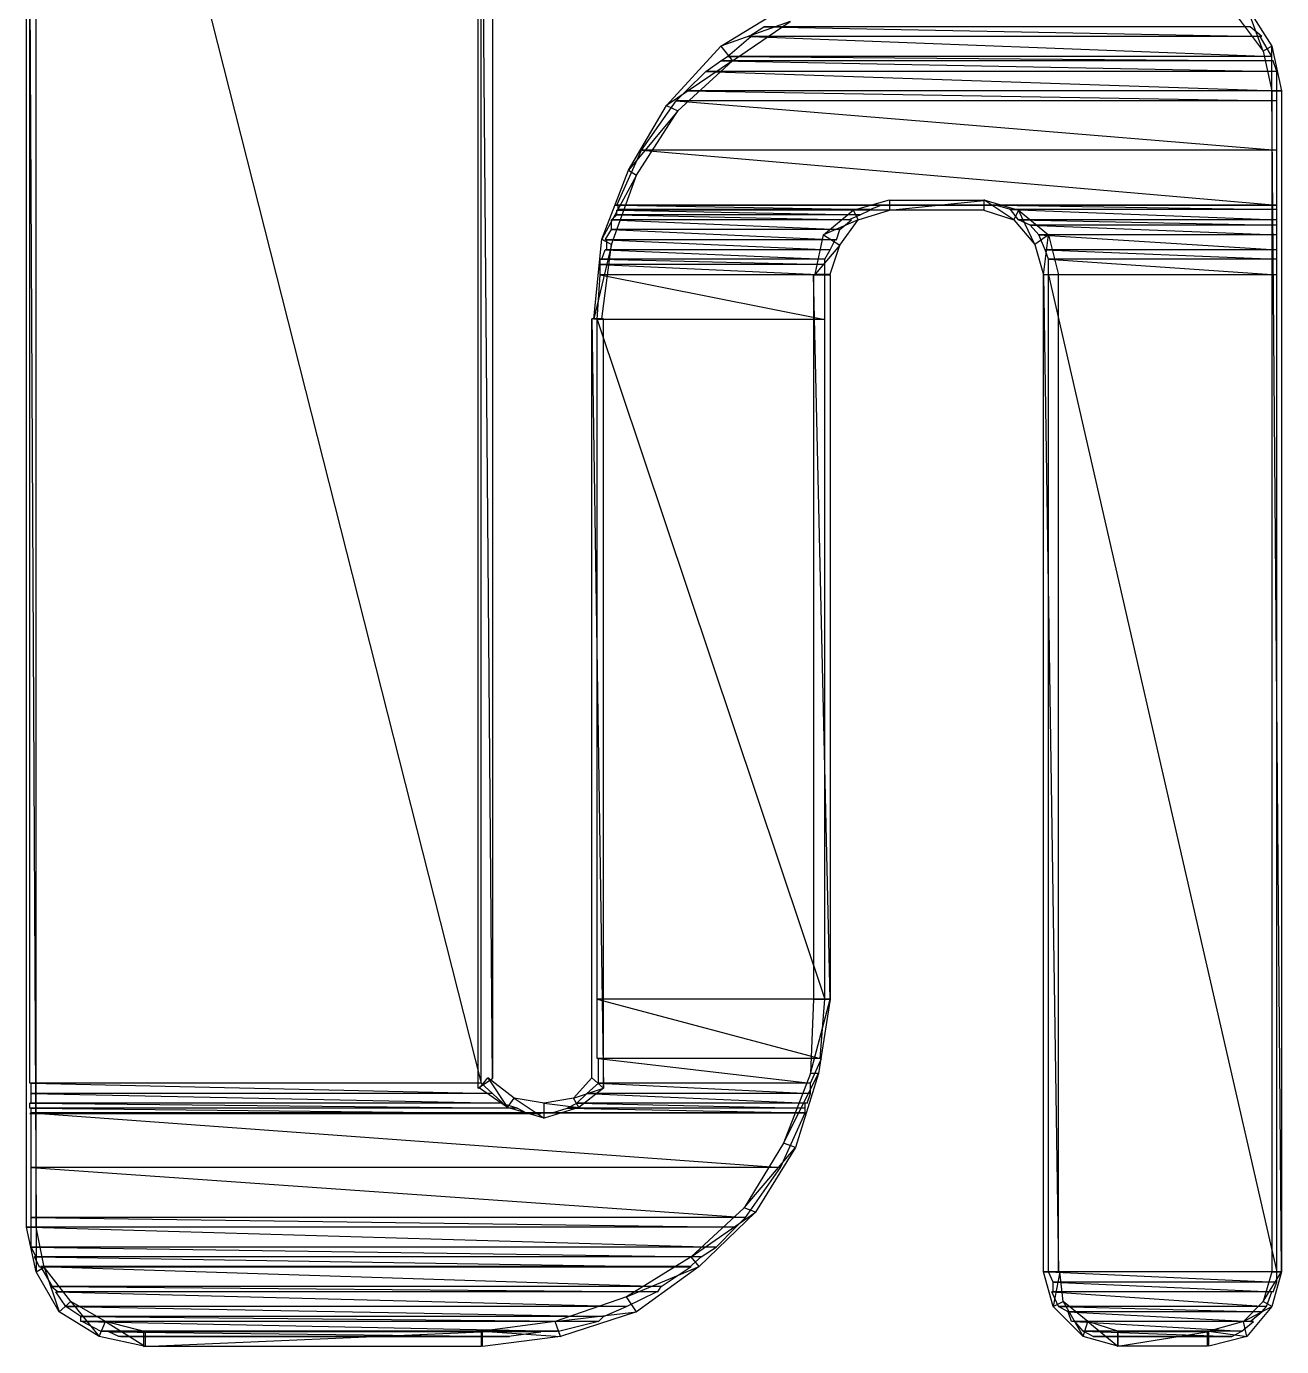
# Model space of a CAD drawing. Header units: millimetres. Extents: x 10 to 831, y 7 to 587.
# Drawn here: x 751.844 to 754.521, y 86.938 to 89.754 of the extents above; entities that cross this region are included whole.
import ezdxf

# ---------------------------------------------------------------- set-up
doc = ezdxf.new("R2010")
doc.units = ezdxf.units.MM
doc.layers.get('0').update_dxf_attribs({"linetype": 'CONTINUOUS'})

msp = doc.modelspace()

# ---------------------------------------------------------------- linework, layer by layer
at = {"color": 0}
for p, q in [((751.844, 91.3197), (751.865, 87.1926)), ((751.844, 91.3197), (751.865, 87.1926)), ((751.844, 91.3197), (751.865, 87.1926)), ((751.844, 91.3197), (751.865, 87.1926)), ((751.844, 87.1926), (751.844, 91.3197)), ((752.838, 91.3197), (752.838, 87.5097)), ((752.838, 91.3197), (752.838, 87.5097)), ((751.851, 91.2978), (752.814, 87.4998)), ((751.851, 91.2978), (752.814, 87.4998)), ((751.851, 91.2978), (752.814, 87.4998)), ((751.851, 91.2978), (752.814, 87.4998)), ((751.851, 87.4998), (751.851, 91.2978)), ((751.865, 87.1926), (751.865, 91.2883)), ((751.865, 87.1926), (751.865, 91.2883)), ((752.838, 87.5097), (752.807, 91.2883)), ((752.807, 91.2883), (752.807, 87.4889)), ((752.838, 87.5097), (752.807, 91.2883)), ((752.838, 87.5097), (752.807, 91.2883)), ((752.807, 91.2883), (752.807, 87.4889)), ((752.838, 87.5097), (752.807, 91.2883)), ((752.814, 87.4998), (752.814, 91.2978)), ((752.814, 87.4998), (752.814, 91.2978)), ((753.325, 89.7117), (753.463, 89.7957)), ((753.325, 89.7117), (753.463, 89.7957)), ((754.426, 89.7749), (754.482, 89.7008)), ((754.426, 89.7749), (754.482, 89.7008)), ((754.482, 89.7008), (754.447, 89.7957)), ((754.447, 89.7957), (754.5, 89.7117)), ((754.482, 89.7008), (754.447, 89.7957)), ((754.482, 89.7008), (754.447, 89.7957)), ((754.447, 89.7957), (754.5, 89.7117)), ((754.482, 89.7008), (754.447, 89.7957)), ((753.473, 89.764), (753.325, 89.7117)), ((753.473, 89.764), (753.325, 89.7117)), ((753.473, 89.764), (753.325, 89.7117)), ((753.473, 89.764), (753.325, 89.7117)), ((753.35, 89.68), (753.473, 89.764)), ((753.35, 89.68), (753.473, 89.764)), ((753.385, 89.7322), (753.417, 89.753)), ((754.454, 89.753), (753.417, 89.753)), ((753.417, 89.753), (754.479, 89.7322)), ((753.417, 89.753), (754.479, 89.7322)), ((754.454, 89.753), (753.417, 89.753)), ((753.417, 89.753), (754.479, 89.7322)), ((753.417, 89.753), (754.479, 89.7322)), ((754.479, 89.7322), (754.454, 89.753)), ((754.479, 89.7322), (754.454, 89.753)), ((753.209, 89.5847), (753.325, 89.7117)), ((753.209, 89.5847), (753.325, 89.7117)), ((753.325, 89.7117), (753.35, 89.68)), ((753.325, 89.7117), (753.35, 89.68)), ((753.325, 89.7117), (753.35, 89.68)), ((753.325, 89.7117), (753.35, 89.68)), ((753.339, 89.6895), (753.389, 89.7322)), ((754.479, 89.7322), (753.385, 89.7322)), ((754.479, 89.7322), (753.385, 89.7322)), ((754.475, 89.7322), (753.389, 89.7322)), ((753.389, 89.7322), (754.5, 89.6895)), ((753.389, 89.7322), (754.5, 89.6895)), ((754.475, 89.7322), (753.389, 89.7322)), ((753.389, 89.7322), (754.5, 89.6895)), ((753.389, 89.7322), (754.5, 89.6895)), ((754.5, 89.6895), (754.475, 89.7322)), ((754.5, 89.6895), (754.475, 89.7322)), ((754.5, 89.7117), (754.482, 89.7008)), ((754.5, 89.7117), (754.482, 89.7008)), ((754.5, 89.7117), (754.482, 89.7008)), ((754.5, 89.7117), (754.482, 89.7008)), ((754.5, 89.6165), (754.5, 89.7117)), ((754.5, 89.7117), (754.521, 89.6165)), ((754.5, 89.6165), (754.5, 89.7117)), ((754.5, 89.6165), (754.5, 89.7117)), ((754.5, 89.7117), (754.521, 89.6165)), ((754.5, 89.6165), (754.5, 89.7117)), ((753.325, 89.68), (753.339, 89.6895)), ((754.5, 89.6895), (753.339, 89.6895)), ((754.5, 89.6895), (753.339, 89.6895)), ((754.5, 89.6895), (753.339, 89.6895)), ((753.339, 89.6895), (754.5, 89.68)), ((753.339, 89.6895), (754.5, 89.68)), ((754.5, 89.6895), (753.339, 89.6895)), ((753.339, 89.6895), (754.5, 89.68)), ((753.339, 89.6895), (754.5, 89.68)), ((754.482, 89.7008), (754.5, 89.6165)), ((754.482, 89.7008), (754.5, 89.6165)), ((754.5, 89.68), (754.5, 89.6895)), ((754.5, 89.68), (754.5, 89.6895)), ((753.35, 89.68), (753.209, 89.5847)), ((753.35, 89.68), (753.209, 89.5847)), ((753.35, 89.68), (753.209, 89.5847)), ((753.35, 89.68), (753.209, 89.5847)), ((753.233, 89.5738), (753.35, 89.68)), ((753.233, 89.5738), (753.35, 89.68)), ((753.251, 89.6165), (753.293, 89.6578)), ((753.293, 89.6578), (753.325, 89.68)), ((754.511, 89.6578), (753.293, 89.6578)), ((754.511, 89.6578), (753.293, 89.6578)), ((754.511, 89.6578), (753.293, 89.6578)), ((753.293, 89.6578), (754.511, 89.6165)), ((753.293, 89.6578), (754.511, 89.6165)), ((754.511, 89.6578), (753.293, 89.6578)), ((753.293, 89.6578), (754.511, 89.6165)), ((753.293, 89.6578), (754.511, 89.6165)), ((754.5, 89.68), (753.325, 89.68)), ((754.5, 89.68), (753.325, 89.68)), ((754.503, 89.68), (753.325, 89.68)), ((753.325, 89.68), (754.511, 89.6578)), ((753.325, 89.68), (754.511, 89.6578)), ((754.503, 89.68), (753.325, 89.68)), ((753.325, 89.68), (754.511, 89.6578)), ((753.325, 89.68), (754.511, 89.6578)), ((754.511, 89.6578), (754.503, 89.68)), ((754.511, 89.6578), (754.503, 89.68)), ((754.511, 89.6165), (754.511, 89.6578)), ((754.511, 89.6165), (754.511, 89.6578)), ((753.23, 89.5946), (753.251, 89.6165)), ((754.511, 89.6165), (753.251, 89.6165)), ((754.511, 89.6165), (753.251, 89.6165)), ((754.511, 89.6165), (753.251, 89.6165)), ((753.251, 89.6165), (754.511, 89.5946)), ((753.251, 89.6165), (754.511, 89.5946)), ((754.511, 89.6165), (753.251, 89.6165)), ((753.251, 89.6165), (754.511, 89.5946)), ((753.251, 89.6165), (754.511, 89.5946)), ((754.521, 87.0977), (754.5, 89.6165)), ((754.5, 89.6165), (754.5, 87.0977)), ((754.521, 87.0977), (754.5, 89.6165)), ((754.5, 89.6165), (754.521, 89.6165)), ((754.521, 87.0977), (754.5, 89.6165)), ((754.5, 89.6165), (754.5, 87.0977)), ((754.521, 87.0977), (754.5, 89.6165)), ((754.5, 89.6165), (754.521, 89.6165)), ((754.521, 89.6165), (754.5, 89.6165)), ((754.521, 89.6165), (754.5, 89.6165)), ((754.511, 89.5946), (754.511, 89.6165)), ((754.511, 89.5946), (754.511, 89.6165)), ((754.521, 89.6165), (754.521, 87.0977)), ((753.128, 89.4472), (753.209, 89.5847)), ((753.128, 89.4472), (753.209, 89.5847)), ((753.233, 89.5738), (753.128, 89.4472)), ((753.233, 89.5738), (753.128, 89.4472)), ((753.233, 89.5738), (753.128, 89.4472)), ((753.233, 89.5738), (753.128, 89.4472)), ((753.145, 89.4362), (753.233, 89.5738)), ((753.145, 89.4362), (753.233, 89.5738)), ((753.156, 89.4898), (753.23, 89.5946)), ((753.209, 89.5847), (753.233, 89.5738)), ((753.209, 89.5847), (753.233, 89.5738)), ((753.209, 89.5847), (753.233, 89.5738)), ((753.209, 89.5847), (753.233, 89.5738)), ((754.511, 89.5946), (753.23, 89.5946)), ((754.511, 89.5946), (753.23, 89.5946)), ((754.511, 89.5946), (753.23, 89.5946)), ((753.23, 89.5946), (754.511, 89.4898)), ((753.23, 89.5946), (754.511, 89.4898)), ((754.511, 89.5946), (753.23, 89.5946)), ((753.23, 89.5946), (754.511, 89.4898)), ((753.23, 89.5946), (754.511, 89.4898)), ((754.511, 89.4898), (754.511, 89.5946)), ((754.511, 89.4898), (754.511, 89.5946)), ((753.103, 89.3727), (753.156, 89.4898)), ((753.103, 89.3727), (753.156, 89.4898)), ((754.511, 89.4898), (753.156, 89.4898)), ((754.511, 89.4898), (753.156, 89.4898)), ((754.511, 89.4898), (753.156, 89.4898)), ((753.156, 89.4898), (754.511, 89.3727)), ((753.156, 89.4898), (754.511, 89.3727)), ((754.511, 89.4898), (753.156, 89.4898)), ((753.156, 89.4898), (754.511, 89.3727)), ((753.156, 89.4898), (754.511, 89.3727)), ((754.511, 89.3727), (754.511, 89.4898)), ((754.511, 89.3727), (754.511, 89.4898)), ((753.071, 89.2997), (753.128, 89.4472)), ((753.071, 89.2997), (753.128, 89.4472)), ((753.145, 89.4362), (753.071, 89.2997)), ((753.145, 89.4362), (753.071, 89.2997)), ((753.145, 89.4362), (753.071, 89.2997)), ((753.145, 89.4362), (753.071, 89.2997)), ((753.092, 89.2888), (753.145, 89.4362)), ((753.092, 89.2888), (753.145, 89.4362)), ((753.128, 89.4472), (753.145, 89.4362)), ((753.128, 89.4472), (753.145, 89.4362)), ((753.128, 89.4472), (753.145, 89.4362)), ((753.128, 89.4472), (753.145, 89.4362)), ((753.607, 89.3618), (753.685, 89.3837)), ((753.607, 89.3618), (753.685, 89.3837)), ((753.685, 89.3837), (753.685, 89.3618)), ((753.685, 89.3837), (753.685, 89.3618)), ((753.685, 89.3822), (753.685, 89.3618)), ((753.685, 89.3618), (753.886, 89.3822)), ((753.886, 89.3822), (753.685, 89.3822)), ((753.685, 89.3618), (753.886, 89.3822)), ((753.685, 89.3822), (753.685, 89.3618)), ((753.685, 89.3618), (753.886, 89.3822)), ((753.886, 89.3822), (753.685, 89.3822)), ((753.685, 89.3618), (753.886, 89.3822)), ((753.95, 89.341), (753.886, 89.3837)), ((753.886, 89.3837), (753.96, 89.3618)), ((753.95, 89.341), (753.886, 89.3837)), ((753.886, 89.3837), (753.886, 89.3618)), ((753.95, 89.341), (753.886, 89.3837)), ((753.886, 89.3837), (753.96, 89.3618)), ((753.95, 89.341), (753.886, 89.3837)), ((753.886, 89.3837), (753.886, 89.3618)), ((753.886, 89.3822), (753.886, 89.3618)), ((753.886, 89.3822), (753.886, 89.3618)), ((753.092, 89.341), (753.103, 89.3519)), ((753.66, 89.3727), (753.099, 89.3727)), ((753.099, 89.3727), (753.66, 89.3727)), ((753.66, 89.3727), (753.099, 89.3727)), ((753.099, 89.3727), (753.685, 89.3727)), ((753.66, 89.3727), (753.099, 89.3727)), ((753.099, 89.3727), (753.66, 89.3727)), ((753.66, 89.3727), (753.099, 89.3727)), ((753.099, 89.3727), (753.685, 89.3727)), ((754.511, 89.3727), (753.103, 89.3727)), ((754.511, 89.3727), (753.103, 89.3727)), ((753.103, 89.3727), (754.511, 89.3727)), ((753.103, 89.3727), (754.511, 89.3727)), ((754.511, 89.3727), (753.103, 89.3727)), ((754.511, 89.3727), (753.103, 89.3727)), ((753.103, 89.3727), (754.511, 89.3727)), ((753.103, 89.3727), (754.511, 89.3727)), ((754.511, 89.3727), (753.103, 89.3727)), ((753.643, 89.3618), (753.103, 89.3618)), ((753.103, 89.3618), (753.622, 89.3519)), ((753.103, 89.3618), (753.622, 89.3519)), ((753.643, 89.3618), (753.103, 89.3618)), ((753.103, 89.3618), (753.622, 89.3519)), ((753.103, 89.3618), (753.622, 89.3519)), ((753.103, 89.3519), (753.103, 89.3618)), ((753.622, 89.3519), (753.103, 89.3519)), ((753.622, 89.3519), (753.103, 89.3519)), ((753.622, 89.3519), (753.103, 89.3519)), ((753.103, 89.3519), (753.597, 89.341)), ((753.103, 89.3519), (753.597, 89.341)), ((753.622, 89.3519), (753.103, 89.3519)), ((753.103, 89.3519), (753.597, 89.341)), ((753.103, 89.3519), (753.597, 89.341)), ((753.667, 89.3727), (753.106, 89.3727)), ((753.106, 89.3727), (753.643, 89.3632)), ((753.106, 89.3727), (753.643, 89.3632)), ((753.667, 89.3727), (753.106, 89.3727)), ((753.106, 89.3727), (753.643, 89.3632)), ((753.106, 89.3727), (753.643, 89.3632)), ((753.106, 89.3632), (753.106, 89.3727)), ((753.643, 89.3632), (753.106, 89.3632)), ((753.643, 89.3632), (753.106, 89.3632)), ((753.544, 89.3092), (753.607, 89.3618)), ((753.544, 89.3092), (753.607, 89.3618)), ((753.597, 89.341), (753.622, 89.3519)), ((753.597, 89.341), (753.622, 89.3519)), ((753.685, 89.3618), (753.607, 89.3618)), ((753.685, 89.3618), (753.607, 89.3618)), ((753.607, 89.3618), (753.618, 89.341)), ((753.607, 89.3618), (753.618, 89.341)), ((753.685, 89.3618), (753.607, 89.3618)), ((753.685, 89.3618), (753.607, 89.3618)), ((753.607, 89.3618), (753.618, 89.341)), ((753.607, 89.3618), (753.618, 89.341)), ((753.618, 89.341), (753.685, 89.3618)), ((753.618, 89.341), (753.685, 89.3618)), ((753.622, 89.3519), (753.643, 89.3618)), ((753.622, 89.3519), (753.643, 89.3618)), ((753.643, 89.3632), (753.667, 89.3727)), ((753.643, 89.3632), (753.667, 89.3727)), ((753.66, 89.3727), (753.66, 89.3727)), ((753.66, 89.3727), (753.66, 89.3727)), ((753.685, 89.3727), (753.66, 89.3727)), ((753.886, 89.3618), (753.685, 89.3618)), ((754.511, 89.3727), (753.886, 89.3727)), ((753.886, 89.3727), (754.511, 89.3727)), ((753.886, 89.3727), (754.511, 89.3727)), ((754.511, 89.3727), (753.886, 89.3727)), ((753.886, 89.3727), (754.511, 89.3727)), ((753.886, 89.3727), (754.511, 89.3727)), ((753.911, 89.3727), (753.886, 89.3727)), ((753.886, 89.3618), (753.95, 89.341)), ((754.511, 89.3727), (753.911, 89.3727)), ((754.511, 89.3727), (753.911, 89.3727)), ((754.511, 89.3727), (753.911, 89.3727)), ((753.911, 89.3727), (754.511, 89.3632)), ((753.911, 89.3727), (754.511, 89.3632)), ((754.511, 89.3727), (753.911, 89.3727)), ((753.911, 89.3727), (754.511, 89.3632)), ((753.911, 89.3727), (754.511, 89.3632)), ((753.943, 89.3632), (753.911, 89.3727)), ((754.511, 89.3632), (753.943, 89.3632)), ((754.511, 89.3632), (753.943, 89.3632)), ((754.511, 89.3632), (753.943, 89.3632)), ((753.943, 89.3632), (754.511, 89.341)), ((753.943, 89.3632), (754.511, 89.341)), ((754.511, 89.3632), (753.943, 89.3632)), ((753.943, 89.3632), (754.511, 89.341)), ((753.943, 89.3632), (754.511, 89.341)), ((753.96, 89.341), (753.943, 89.3632)), ((753.96, 89.3618), (753.95, 89.341)), ((753.96, 89.3618), (753.95, 89.341)), ((753.96, 89.3618), (753.95, 89.341)), ((753.96, 89.3618), (753.95, 89.341)), ((753.995, 89.2888), (753.96, 89.3618)), ((753.96, 89.3618), (754.024, 89.3092)), ((753.995, 89.2888), (753.96, 89.3618)), ((753.995, 89.2888), (753.96, 89.3618)), ((753.96, 89.3618), (754.024, 89.3092)), ((753.995, 89.2888), (753.96, 89.3618)), ((754.511, 89.3727), (754.511, 89.3727)), ((754.511, 89.3727), (754.511, 89.3727)), ((754.511, 89.3632), (754.511, 89.3727)), ((754.511, 89.3632), (754.511, 89.3727)), ((754.511, 89.341), (754.511, 89.3632)), ((754.511, 89.341), (754.511, 89.3632)), ((753.078, 89.2983), (753.092, 89.3202)), ((753.597, 89.341), (753.092, 89.341)), ((753.597, 89.341), (753.092, 89.341)), ((753.604, 89.341), (753.092, 89.341)), ((753.092, 89.341), (753.579, 89.3202)), ((753.092, 89.341), (753.579, 89.3202)), ((753.604, 89.341), (753.092, 89.341)), ((753.092, 89.341), (753.579, 89.3202)), ((753.092, 89.341), (753.579, 89.3202)), ((753.092, 89.3202), (753.092, 89.341)), ((753.579, 89.3202), (753.092, 89.3202)), ((753.579, 89.3202), (753.092, 89.3202)), ((753.579, 89.3202), (753.092, 89.3202)), ((753.092, 89.3202), (753.572, 89.2983)), ((753.092, 89.3202), (753.572, 89.2983)), ((753.579, 89.3202), (753.092, 89.3202)), ((753.092, 89.3202), (753.572, 89.2983)), ((753.092, 89.3202), (753.572, 89.2983)), ((753.618, 89.341), (753.544, 89.3092)), ((753.618, 89.341), (753.544, 89.3092)), ((753.618, 89.341), (753.544, 89.3092)), ((753.618, 89.341), (753.544, 89.3092)), ((753.572, 89.2983), (753.579, 89.3202)), ((753.572, 89.2983), (753.579, 89.3202)), ((753.579, 89.3202), (753.604, 89.341)), ((753.579, 89.3202), (753.604, 89.341)), ((753.579, 89.2874), (753.618, 89.341)), ((753.579, 89.2874), (753.618, 89.341)), ((753.95, 89.341), (753.995, 89.2888)), ((753.95, 89.341), (753.995, 89.2888)), ((754.511, 89.341), (753.96, 89.341)), ((754.511, 89.341), (753.96, 89.341)), ((754.511, 89.341), (753.96, 89.341)), ((753.96, 89.341), (754.511, 89.33)), ((753.96, 89.341), (754.511, 89.33)), ((754.511, 89.341), (753.96, 89.341)), ((753.96, 89.341), (754.511, 89.33)), ((753.96, 89.341), (754.511, 89.33)), ((753.985, 89.33), (753.96, 89.341)), ((754.511, 89.33), (753.985, 89.33)), ((754.511, 89.33), (753.985, 89.33)), ((754.511, 89.33), (753.985, 89.33)), ((753.985, 89.33), (754.511, 89.3092)), ((753.985, 89.33), (754.511, 89.3092)), ((754.511, 89.33), (753.985, 89.33)), ((753.985, 89.33), (754.511, 89.3092)), ((753.985, 89.33), (754.511, 89.3092)), ((754.003, 89.3092), (753.985, 89.33)), ((754.511, 89.33), (754.511, 89.341)), ((754.511, 89.33), (754.511, 89.341)), ((754.511, 89.3092), (754.511, 89.33)), ((754.511, 89.3092), (754.511, 89.33)), ((753.054, 89.13), (753.071, 89.2997)), ((753.054, 89.13), (753.071, 89.2997)), ((753.071, 89.2997), (753.092, 89.2888)), ((753.071, 89.2997), (753.092, 89.2888)), ((753.071, 89.2997), (753.092, 89.2888)), ((753.071, 89.2997), (753.092, 89.2888)), ((753.572, 89.2983), (753.078, 89.2983)), ((753.572, 89.2983), (753.078, 89.2983)), ((753.569, 89.2983), (753.082, 89.2983)), ((753.082, 89.2983), (753.558, 89.2775)), ((753.082, 89.2983), (753.558, 89.2775)), ((753.569, 89.2983), (753.082, 89.2983)), ((753.082, 89.2983), (753.558, 89.2775)), ((753.082, 89.2983), (753.558, 89.2775)), ((753.082, 89.2775), (753.082, 89.2983)), ((753.526, 89.2253), (753.544, 89.3092)), ((753.526, 89.2253), (753.544, 89.3092)), ((753.544, 89.3092), (753.579, 89.2874)), ((753.544, 89.3092), (753.579, 89.2874)), ((753.544, 89.3092), (753.579, 89.2874)), ((753.544, 89.3092), (753.579, 89.2874)), ((753.558, 89.2775), (753.569, 89.2983)), ((753.558, 89.2775), (753.569, 89.2983)), ((754.024, 89.3092), (753.995, 89.2888)), ((754.024, 89.3092), (753.995, 89.2888)), ((754.024, 89.3092), (753.995, 89.2888)), ((754.024, 89.3092), (753.995, 89.2888)), ((754.511, 89.3092), (754.003, 89.3092)), ((754.511, 89.3092), (754.003, 89.3092)), ((754.511, 89.3092), (754.003, 89.3092)), ((754.003, 89.3092), (754.511, 89.2775)), ((754.003, 89.3092), (754.511, 89.2775)), ((754.511, 89.3092), (754.003, 89.3092)), ((754.003, 89.3092), (754.511, 89.2775)), ((754.003, 89.3092), (754.511, 89.2775)), ((754.017, 89.2775), (754.003, 89.3092)), ((754.013, 89.2239), (754.024, 89.3092)), ((754.013, 89.2239), (754.024, 89.3092)), ((754.013, 89.2239), (754.024, 89.3092)), ((754.013, 89.2239), (754.024, 89.3092)), ((754.024, 89.3092), (754.045, 89.2239)), ((754.024, 89.3092), (754.045, 89.2239)), ((754.511, 89.2775), (754.511, 89.3092)), ((754.511, 89.2775), (754.511, 89.3092)), ((753.092, 89.2888), (753.054, 89.13)), ((753.092, 89.2888), (753.054, 89.13)), ((753.092, 89.2888), (753.054, 89.13)), ((753.092, 89.2888), (753.054, 89.13)), ((753.071, 89.13), (753.092, 89.2888)), ((753.071, 89.257), (753.078, 89.2775)), ((753.558, 89.2775), (753.078, 89.2775)), ((753.078, 89.2775), (753.547, 89.257)), ((753.078, 89.2775), (753.547, 89.257)), ((753.558, 89.2775), (753.078, 89.2775)), ((753.078, 89.2775), (753.547, 89.257)), ((753.078, 89.2775), (753.547, 89.257)), ((753.558, 89.2775), (753.082, 89.2775)), ((753.558, 89.2775), (753.082, 89.2775)), ((753.579, 89.2874), (753.526, 89.2253)), ((753.579, 89.2874), (753.526, 89.2253)), ((753.579, 89.2874), (753.526, 89.2253)), ((753.579, 89.2874), (753.526, 89.2253)), ((753.547, 89.257), (753.558, 89.2775)), ((753.547, 89.257), (753.558, 89.2775)), ((753.558, 89.2253), (753.579, 89.2874)), ((753.995, 89.2888), (754.013, 89.2239)), ((753.995, 89.2888), (754.013, 89.2239)), ((754.511, 89.2775), (754.017, 89.2775)), ((754.511, 89.2775), (754.017, 89.2775)), ((754.511, 89.2775), (754.017, 89.2775)), ((754.017, 89.2775), (754.511, 89.257)), ((754.017, 89.2775), (754.511, 89.257)), ((754.511, 89.2775), (754.017, 89.2775)), ((754.017, 89.2775), (754.511, 89.257)), ((754.017, 89.2775), (754.511, 89.257)), ((754.024, 89.257), (754.017, 89.2775)), ((754.511, 89.257), (754.511, 89.2775)), ((754.511, 89.257), (754.511, 89.2775)), ((753.547, 89.257), (753.068, 89.257)), ((753.068, 89.257), (753.547, 89.2457)), ((753.068, 89.257), (753.547, 89.2457)), ((753.547, 89.257), (753.068, 89.257)), ((753.068, 89.257), (753.547, 89.2457)), ((753.068, 89.257), (753.547, 89.2457)), ((753.068, 89.2457), (753.068, 89.257)), ((753.547, 89.2457), (753.068, 89.2457)), ((753.547, 89.2457), (753.068, 89.2457)), ((753.547, 89.2457), (753.068, 89.2457)), ((753.068, 89.2457), (753.547, 89.2239)), ((753.068, 89.2457), (753.547, 89.2239)), ((753.547, 89.2457), (753.068, 89.2457)), ((753.068, 89.2457), (753.547, 89.2239)), ((753.068, 89.2457), (753.547, 89.2239)), ((753.068, 89.2239), (753.068, 89.2457)), ((753.547, 89.257), (753.071, 89.257)), ((753.547, 89.257), (753.071, 89.257)), ((753.547, 89.2457), (753.547, 89.257)), ((753.547, 89.2457), (753.547, 89.257)), ((753.547, 89.2239), (753.547, 89.2457)), ((753.547, 89.2239), (753.547, 89.2457)), ((754.511, 89.257), (754.024, 89.257)), ((754.511, 89.257), (754.024, 89.257)), ((754.511, 89.257), (754.024, 89.257)), ((754.024, 89.257), (754.511, 89.2239)), ((754.024, 89.257), (754.511, 89.2239)), ((754.511, 89.257), (754.024, 89.257)), ((754.024, 89.257), (754.511, 89.2239)), ((754.024, 89.257), (754.511, 89.2239)), ((754.024, 89.2239), (754.024, 89.257)), ((754.511, 89.2239), (754.511, 89.257)), ((754.511, 89.2239), (754.511, 89.257)), ((753.061, 89.1286), (753.068, 89.2239)), ((753.547, 89.2239), (753.068, 89.2239)), ((753.547, 89.2239), (753.068, 89.2239)), ((753.547, 89.2239), (753.068, 89.2239)), ((753.068, 89.2239), (753.547, 89.1286)), ((753.068, 89.2239), (753.547, 89.1286)), ((753.547, 89.2239), (753.068, 89.2239)), ((753.068, 89.2239), (753.547, 89.1286)), ((753.068, 89.2239), (753.547, 89.1286)), ((753.558, 87.679), (753.523, 89.2239)), ((753.523, 89.2239), (753.523, 87.679)), ((753.558, 87.679), (753.523, 89.2239)), ((753.523, 89.2239), (753.558, 89.2239)), ((753.558, 87.679), (753.523, 89.2239)), ((753.523, 89.2239), (753.523, 87.679)), ((753.558, 87.679), (753.523, 89.2239)), ((753.523, 89.2239), (753.558, 89.2239)), ((753.526, 89.2253), (753.558, 89.2253)), ((753.526, 89.2253), (753.558, 89.2253)), ((753.547, 89.1286), (753.547, 89.2239)), ((753.547, 89.1286), (753.547, 89.2239)), ((753.558, 89.2239), (753.558, 87.679)), ((754.045, 89.2239), (754.013, 89.2239)), ((754.045, 89.2239), (754.013, 89.2239)), ((754.045, 89.2239), (754.013, 89.2239)), ((754.013, 89.2239), (754.045, 87.0977)), ((754.013, 89.2239), (754.045, 87.0977)), ((754.045, 89.2239), (754.013, 89.2239)), ((754.013, 89.2239), (754.045, 87.0977)), ((754.013, 89.2239), (754.045, 87.0977)), ((754.013, 87.0977), (754.013, 89.2239)), ((754.511, 89.2239), (754.024, 89.2239)), ((754.511, 89.2239), (754.024, 89.2239)), ((754.511, 89.2239), (754.024, 89.2239)), ((754.024, 89.2239), (754.511, 87.0977)), ((754.024, 89.2239), (754.511, 87.0977)), ((754.511, 89.2239), (754.024, 89.2239)), ((754.024, 89.2239), (754.511, 87.0977)), ((754.024, 89.2239), (754.511, 87.0977)), ((754.024, 87.0977), (754.024, 89.2239)), ((754.045, 87.0977), (754.045, 89.2239)), ((754.045, 87.0977), (754.045, 89.2239)), ((754.511, 87.0977), (754.511, 89.2239)), ((754.511, 87.0977), (754.511, 89.2239)), ((753.075, 89.13), (753.05, 89.13)), ((753.05, 89.13), (753.075, 87.4889)), ((753.05, 89.13), (753.075, 87.4889)), ((753.075, 89.13), (753.05, 89.13)), ((753.05, 89.13), (753.075, 87.4889)), ((753.05, 89.13), (753.075, 87.4889)), ((753.05, 87.5111), (753.05, 89.13)), ((753.054, 89.13), (753.071, 89.13)), ((753.054, 89.13), (753.071, 89.13)), ((753.547, 89.1286), (753.061, 89.1286)), ((753.547, 89.1286), (753.061, 89.1286)), ((753.547, 89.1286), (753.061, 89.1286)), ((753.061, 89.1286), (753.547, 87.679)), ((753.061, 89.1286), (753.547, 87.679)), ((753.547, 89.1286), (753.061, 89.1286)), ((753.061, 89.1286), (753.547, 87.679)), ((753.061, 89.1286), (753.547, 87.679)), ((753.061, 87.679), (753.061, 89.1286)), ((753.075, 87.4889), (753.075, 89.13)), ((753.075, 87.4889), (753.075, 89.13)), ((753.547, 87.679), (753.547, 89.1286)), ((753.547, 87.679), (753.547, 89.1286)), ((753.547, 87.679), (753.061, 87.679)), ((753.547, 87.679), (753.061, 87.679)), ((753.547, 87.679), (753.061, 87.679)), ((753.061, 87.679), (753.537, 87.5524)), ((753.061, 87.679), (753.537, 87.5524)), ((753.547, 87.679), (753.061, 87.679)), ((753.061, 87.679), (753.537, 87.5524)), ((753.061, 87.679), (753.537, 87.5524)), ((753.061, 87.5524), (753.061, 87.679)), ((753.516, 87.5206), (753.558, 87.679)), ((753.516, 87.5206), (753.558, 87.679)), ((753.516, 87.5206), (753.558, 87.679)), ((753.516, 87.5206), (753.558, 87.679)), ((753.523, 87.679), (753.516, 87.5206)), ((753.558, 87.679), (753.523, 87.679)), ((753.558, 87.679), (753.523, 87.679)), ((753.523, 87.679), (753.558, 87.679)), ((753.523, 87.679), (753.558, 87.679)), ((753.558, 87.679), (753.533, 87.5206)), ((753.558, 87.679), (753.533, 87.5206)), ((753.537, 87.5524), (753.547, 87.679)), ((753.537, 87.5524), (753.547, 87.679)), ((753.537, 87.5524), (753.061, 87.5524)), ((753.537, 87.5524), (753.061, 87.5524)), ((753.54, 87.5524), (753.064, 87.5524)), ((753.064, 87.5524), (753.516, 87.4998)), ((753.064, 87.5524), (753.516, 87.4998)), ((753.54, 87.5524), (753.064, 87.5524)), ((753.064, 87.5524), (753.516, 87.4998)), ((753.064, 87.5524), (753.516, 87.4998)), ((753.064, 87.4998), (753.064, 87.5524)), ((753.516, 87.4998), (753.54, 87.5524)), ((753.516, 87.4998), (753.54, 87.5524)), ((753.459, 87.3718), (753.533, 87.5206)), ((753.459, 87.3718), (753.533, 87.5206)), ((753.516, 87.5206), (753.459, 87.3718)), ((753.459, 87.3718), (753.533, 87.5206)), ((753.459, 87.3718), (753.533, 87.5206)), ((753.516, 87.5206), (753.459, 87.3718)), ((753.533, 87.5206), (753.484, 87.3622)), ((753.533, 87.5206), (753.484, 87.3622)), ((753.533, 87.5206), (753.516, 87.5206)), ((753.533, 87.5206), (753.516, 87.5206)), ((753.533, 87.5206), (753.516, 87.5206)), ((753.533, 87.5206), (753.516, 87.5206)), ((752.814, 87.4998), (751.851, 87.4998)), ((752.814, 87.4998), (751.851, 87.4998)), ((752.814, 87.4998), (751.854, 87.4998)), ((751.854, 87.4998), (752.838, 87.478)), ((751.854, 87.4998), (752.838, 87.478)), ((752.814, 87.4998), (751.854, 87.4998)), ((751.854, 87.4998), (752.838, 87.478)), ((751.854, 87.4998), (752.838, 87.478)), ((751.854, 87.478), (751.854, 87.4998)), ((752.807, 87.4889), (752.838, 87.5097)), ((752.807, 87.4889), (752.838, 87.5097)), ((752.81, 87.4889), (752.828, 87.5111)), ((752.81, 87.4889), (752.828, 87.5111)), ((752.87, 87.4476), (752.81, 87.4889)), ((752.87, 87.4476), (752.81, 87.4889)), ((752.838, 87.478), (752.814, 87.4998)), ((752.838, 87.478), (752.814, 87.4998)), ((752.828, 87.5111), (752.87, 87.4476)), ((752.828, 87.5111), (752.87, 87.4476)), ((752.884, 87.4681), (752.828, 87.5111)), ((752.828, 87.5111), (752.87, 87.4476)), ((752.828, 87.5111), (752.87, 87.4476)), ((752.884, 87.4681), (752.828, 87.5111)), ((753.05, 87.5111), (753.011, 87.4681)), ((753.011, 87.4681), (753.075, 87.4889)), ((753.011, 87.4681), (753.075, 87.4889)), ((753.011, 87.4681), (753.075, 87.4889)), ((753.011, 87.4681), (753.075, 87.4889)), ((753.075, 87.4889), (753.022, 87.4476)), ((753.075, 87.4889), (753.022, 87.4476)), ((753.039, 87.478), (753.064, 87.4998)), ((753.075, 87.4889), (753.05, 87.5111)), ((753.075, 87.4889), (753.05, 87.5111)), ((753.075, 87.4889), (753.05, 87.5111)), ((753.075, 87.4889), (753.05, 87.5111)), ((753.516, 87.4998), (753.064, 87.4998)), ((753.516, 87.4998), (753.064, 87.4998)), ((753.516, 87.4998), (753.064, 87.4998)), ((753.064, 87.4998), (753.516, 87.478)), ((753.064, 87.4998), (753.516, 87.478)), ((753.516, 87.4998), (753.064, 87.4998)), ((753.064, 87.4998), (753.516, 87.478)), ((753.064, 87.4998), (753.516, 87.478)), ((753.516, 87.478), (753.516, 87.4998)), ((753.516, 87.478), (753.516, 87.4998)), ((752.838, 87.478), (751.854, 87.478)), ((752.838, 87.478), (751.854, 87.478)), ((752.838, 87.478), (751.854, 87.478)), ((751.854, 87.478), (752.86, 87.4571)), ((751.854, 87.478), (752.86, 87.4571)), ((752.838, 87.478), (751.854, 87.478)), ((751.854, 87.478), (752.86, 87.4571)), ((751.854, 87.478), (752.86, 87.4571)), ((751.854, 87.4571), (751.854, 87.478)), ((752.86, 87.4571), (752.838, 87.478)), ((752.86, 87.4571), (752.838, 87.478)), ((752.87, 87.4476), (752.884, 87.4681)), ((752.87, 87.4476), (752.884, 87.4681)), ((752.87, 87.4476), (752.884, 87.4681)), ((752.87, 87.4476), (752.884, 87.4681)), ((752.884, 87.4681), (752.948, 87.4254)), ((752.884, 87.4681), (752.948, 87.4254)), ((752.948, 87.4571), (752.884, 87.4681)), ((752.884, 87.4681), (752.948, 87.4254)), ((752.884, 87.4681), (752.948, 87.4254)), ((752.948, 87.4571), (752.884, 87.4681)), ((753.011, 87.4681), (752.948, 87.4571)), ((753.011, 87.4681), (752.948, 87.4571)), ((753.022, 87.4476), (753.011, 87.4681)), ((753.022, 87.4476), (753.011, 87.4681)), ((753.022, 87.4476), (753.011, 87.4681)), ((753.022, 87.4476), (753.011, 87.4681)), ((753.018, 87.4571), (753.039, 87.478)), ((753.516, 87.478), (753.039, 87.478)), ((753.516, 87.478), (753.039, 87.478)), ((753.516, 87.478), (753.039, 87.478)), ((753.039, 87.478), (753.509, 87.4571)), ((753.039, 87.478), (753.509, 87.4571)), ((753.516, 87.478), (753.039, 87.478)), ((753.039, 87.478), (753.509, 87.4571)), ((753.039, 87.478), (753.509, 87.4571)), ((753.509, 87.4571), (753.516, 87.478)), ((753.509, 87.4571), (753.516, 87.478)), ((752.856, 87.4571), (751.851, 87.4571)), ((751.851, 87.4571), (752.891, 87.4462)), ((751.851, 87.4571), (752.891, 87.4462)), ((752.856, 87.4571), (751.851, 87.4571)), ((751.851, 87.4571), (752.891, 87.4462)), ((751.851, 87.4571), (752.891, 87.4462)), ((751.851, 87.4462), (751.851, 87.4571)), ((752.891, 87.4462), (751.851, 87.4462)), ((752.891, 87.4462), (751.851, 87.4462)), ((752.941, 87.4353), (751.851, 87.4353)), ((751.851, 87.4353), (752.941, 87.4353)), ((752.941, 87.4353), (751.851, 87.4353)), ((751.851, 87.4353), (752.909, 87.4353)), ((752.941, 87.4353), (751.851, 87.4353)), ((751.851, 87.4353), (752.941, 87.4353)), ((752.941, 87.4353), (751.851, 87.4353)), ((751.851, 87.4353), (752.909, 87.4353)), ((752.86, 87.4571), (751.854, 87.4571)), ((752.86, 87.4571), (751.854, 87.4571)), ((752.891, 87.4462), (751.854, 87.4462)), ((751.854, 87.4462), (752.912, 87.4353)), ((751.854, 87.4462), (752.912, 87.4353)), ((752.891, 87.4462), (751.854, 87.4462)), ((751.854, 87.4462), (752.912, 87.4353)), ((751.854, 87.4462), (752.912, 87.4353)), ((751.854, 87.4353), (751.854, 87.4462)), ((751.854, 87.4367), (753.505, 87.4367)), ((753.505, 87.4367), (751.854, 87.4367)), ((753.505, 87.4367), (751.854, 87.4367)), ((751.854, 87.4367), (753.505, 87.4367)), ((753.505, 87.4367), (751.854, 87.4367)), ((753.505, 87.4367), (751.854, 87.4367)), ((751.854, 87.4367), (753.505, 87.4367)), ((753.505, 87.4367), (751.854, 87.4367)), ((751.854, 87.4367), (753.452, 87.3196)), ((751.854, 87.4367), (753.452, 87.3196)), ((753.505, 87.4367), (751.854, 87.4367)), ((751.854, 87.4367), (753.452, 87.3196)), ((751.854, 87.4367), (753.452, 87.3196)), ((751.854, 87.3196), (751.854, 87.4367)), ((752.912, 87.4353), (751.854, 87.4353)), ((752.912, 87.4353), (751.854, 87.4353)), ((752.891, 87.4462), (752.856, 87.4571)), ((752.891, 87.4462), (752.856, 87.4571)), ((752.948, 87.4254), (752.87, 87.4476)), ((752.948, 87.4254), (752.87, 87.4476)), ((752.912, 87.4353), (752.891, 87.4462)), ((752.912, 87.4353), (752.891, 87.4462)), ((752.909, 87.4353), (752.941, 87.4353)), ((752.941, 87.4353), (752.941, 87.4353)), ((752.941, 87.4353), (752.941, 87.4353)), ((753.505, 87.4367), (752.944, 87.4367)), ((753.505, 87.4367), (752.944, 87.4367)), ((752.944, 87.4367), (752.965, 87.4367)), ((752.948, 87.4254), (752.948, 87.4571)), ((752.948, 87.4254), (752.948, 87.4571)), ((752.948, 87.4571), (753.022, 87.4476)), ((752.948, 87.4571), (753.022, 87.4476)), ((752.948, 87.4254), (752.948, 87.4571)), ((752.948, 87.4254), (752.948, 87.4571)), ((752.948, 87.4571), (753.022, 87.4476)), ((752.948, 87.4571), (753.022, 87.4476)), ((753.022, 87.4476), (752.948, 87.4254)), ((753.022, 87.4476), (752.948, 87.4254)), ((752.965, 87.4367), (752.997, 87.4462)), ((753.505, 87.4367), (752.965, 87.4367)), ((753.505, 87.4367), (752.965, 87.4367)), ((753.505, 87.4367), (752.965, 87.4367)), ((752.965, 87.4367), (753.505, 87.4367)), ((752.965, 87.4367), (753.505, 87.4367)), ((753.505, 87.4367), (752.965, 87.4367)), ((752.965, 87.4367), (753.505, 87.4367)), ((752.965, 87.4367), (753.505, 87.4367)), ((752.997, 87.4462), (753.018, 87.4571)), ((753.505, 87.4462), (752.997, 87.4462)), ((753.505, 87.4462), (752.997, 87.4462)), ((753.505, 87.4462), (752.997, 87.4462)), ((752.997, 87.4462), (753.505, 87.4367)), ((752.997, 87.4462), (753.505, 87.4367)), ((753.505, 87.4462), (752.997, 87.4462)), ((752.997, 87.4462), (753.505, 87.4367)), ((752.997, 87.4462), (753.505, 87.4367)), ((753.509, 87.4571), (753.018, 87.4571)), ((753.509, 87.4571), (753.018, 87.4571)), ((753.505, 87.4571), (753.018, 87.4571)), ((753.018, 87.4571), (753.505, 87.4462)), ((753.018, 87.4571), (753.505, 87.4462)), ((753.505, 87.4571), (753.018, 87.4571)), ((753.018, 87.4571), (753.505, 87.4462)), ((753.018, 87.4571), (753.505, 87.4462)), ((753.452, 87.3196), (753.505, 87.4367)), ((753.452, 87.3196), (753.505, 87.4367)), ((753.505, 87.4462), (753.505, 87.4571)), ((753.505, 87.4462), (753.505, 87.4571)), ((753.505, 87.4367), (753.505, 87.4462)), ((753.505, 87.4367), (753.505, 87.4462)), ((753.505, 87.4367), (753.505, 87.4367)), ((753.505, 87.4367), (753.505, 87.4367)), ((753.505, 87.4367), (753.505, 87.4367)), ((753.505, 87.4367), (753.505, 87.4367)), ((753.459, 87.3718), (753.375, 87.2338)), ((753.459, 87.3718), (753.375, 87.2338)), ((753.375, 87.2338), (753.484, 87.3622)), ((753.375, 87.2338), (753.484, 87.3622)), ((753.375, 87.2338), (753.484, 87.3622)), ((753.375, 87.2338), (753.484, 87.3622)), ((753.484, 87.3622), (753.399, 87.2243)), ((753.484, 87.3622), (753.399, 87.2243)), ((753.484, 87.3622), (753.459, 87.3718)), ((753.484, 87.3622), (753.459, 87.3718)), ((753.484, 87.3622), (753.459, 87.3718)), ((753.484, 87.3622), (753.459, 87.3718)), ((753.452, 87.3196), (751.854, 87.3196)), ((753.452, 87.3196), (751.854, 87.3196)), ((753.452, 87.3196), (751.854, 87.3196)), ((751.854, 87.3196), (753.378, 87.2134)), ((751.854, 87.3196), (753.378, 87.2134)), ((753.452, 87.3196), (751.854, 87.3196)), ((751.854, 87.3196), (753.378, 87.2134)), ((751.854, 87.3196), (753.378, 87.2134)), ((751.854, 87.2134), (751.854, 87.3196)), ((753.378, 87.2134), (753.452, 87.3196)), ((753.378, 87.2134), (753.452, 87.3196)), ((753.375, 87.2338), (753.262, 87.1291)), ((753.375, 87.2338), (753.262, 87.1291)), ((753.399, 87.2243), (753.375, 87.2338)), ((753.399, 87.2243), (753.375, 87.2338)), ((753.399, 87.2243), (753.375, 87.2338)), ((753.399, 87.2243), (753.375, 87.2338)), ((753.378, 87.2134), (751.854, 87.2134)), ((753.378, 87.2134), (751.854, 87.2134)), ((753.378, 87.2134), (751.854, 87.2134)), ((751.854, 87.2134), (753.357, 87.1926)), ((751.854, 87.2134), (753.357, 87.1926)), ((753.378, 87.2134), (751.854, 87.2134)), ((751.854, 87.2134), (753.357, 87.1926)), ((751.854, 87.2134), (753.357, 87.1926)), ((751.854, 87.1926), (751.854, 87.2134)), ((753.262, 87.1291), (753.399, 87.2243)), ((753.262, 87.1291), (753.399, 87.2243)), ((753.262, 87.1291), (753.399, 87.2243)), ((753.262, 87.1291), (753.399, 87.2243)), ((753.399, 87.2243), (753.279, 87.1086)), ((753.399, 87.2243), (753.279, 87.1086)), ((753.357, 87.1926), (753.378, 87.2134)), ((753.357, 87.1926), (753.378, 87.2134)), ((751.865, 87.1926), (751.844, 87.1926)), ((751.865, 87.1926), (751.844, 87.1926)), ((751.844, 87.1926), (751.865, 87.1926)), ((751.865, 87.0977), (751.844, 87.1926)), ((751.844, 87.1926), (751.865, 87.1926)), ((751.865, 87.0977), (751.844, 87.1926)), ((753.357, 87.1926), (751.854, 87.1926)), ((753.357, 87.1926), (751.854, 87.1926)), ((753.357, 87.1926), (751.854, 87.1926)), ((751.854, 87.1926), (753.315, 87.1499)), ((751.854, 87.1926), (753.315, 87.1499)), ((753.357, 87.1926), (751.854, 87.1926)), ((751.854, 87.1926), (753.315, 87.1499)), ((751.854, 87.1926), (753.315, 87.1499)), ((751.854, 87.1499), (751.854, 87.1926)), ((751.865, 87.1926), (751.865, 87.0977)), ((751.865, 87.1926), (751.865, 87.0977)), ((751.882, 87.1072), (751.865, 87.1926)), ((751.865, 87.1926), (751.865, 87.0977)), ((751.865, 87.1926), (751.865, 87.0977)), ((751.882, 87.1072), (751.865, 87.1926)), ((753.315, 87.1499), (753.357, 87.1926)), ((753.315, 87.1499), (753.357, 87.1926)), ((753.315, 87.1499), (751.854, 87.1499)), ((753.315, 87.1499), (751.854, 87.1499)), ((753.315, 87.1499), (751.854, 87.1499)), ((751.854, 87.1499), (753.283, 87.1291)), ((751.854, 87.1499), (753.283, 87.1291)), ((753.315, 87.1499), (751.854, 87.1499)), ((751.854, 87.1499), (753.283, 87.1291)), ((751.854, 87.1499), (753.283, 87.1291)), ((751.865, 87.1291), (751.854, 87.1499)), ((753.283, 87.1291), (753.315, 87.1499)), ((753.283, 87.1291), (753.315, 87.1499)), ((753.283, 87.1291), (751.861, 87.1291)), ((751.861, 87.1291), (753.258, 87.1072)), ((751.861, 87.1291), (753.258, 87.1072)), ((753.283, 87.1291), (751.861, 87.1291)), ((751.861, 87.1291), (753.258, 87.1072)), ((751.861, 87.1291), (753.258, 87.1072)), ((751.872, 87.1072), (751.861, 87.1291)), ((753.283, 87.1291), (751.865, 87.1291)), ((753.283, 87.1291), (751.865, 87.1291)), ((753.262, 87.1291), (753.124, 87.0437)), ((753.262, 87.1291), (753.124, 87.0437)), ((753.258, 87.1072), (753.283, 87.1291)), ((753.258, 87.1072), (753.283, 87.1291)), ((753.279, 87.1086), (753.262, 87.1291)), ((753.279, 87.1086), (753.262, 87.1291)), ((753.279, 87.1086), (753.262, 87.1291)), ((753.279, 87.1086), (753.262, 87.1291)), ((751.865, 87.0977), (751.882, 87.1072)), ((751.865, 87.0977), (751.882, 87.1072)), ((751.865, 87.0977), (751.882, 87.1072)), ((751.865, 87.0977), (751.882, 87.1072)), ((751.914, 87.0119), (751.865, 87.0977)), ((751.914, 87.0119), (751.865, 87.0977)), ((753.258, 87.1072), (751.872, 87.1072)), ((753.258, 87.1072), (751.872, 87.1072)), ((753.262, 87.1086), (751.875, 87.1086)), ((751.875, 87.1086), (753.198, 87.0659)), ((751.875, 87.1086), (753.198, 87.0659)), ((753.262, 87.1086), (751.875, 87.1086)), ((751.875, 87.1086), (753.198, 87.0659)), ((751.875, 87.1086), (753.198, 87.0659)), ((751.9, 87.0659), (751.875, 87.1086)), ((751.882, 87.1072), (751.914, 87.0119)), ((751.882, 87.1072), (751.914, 87.0119)), ((751.939, 87.0342), (751.882, 87.1072)), ((751.882, 87.1072), (751.914, 87.0119)), ((751.882, 87.1072), (751.914, 87.0119)), ((751.939, 87.0342), (751.882, 87.1072)), ((753.124, 87.0437), (753.279, 87.1086)), ((753.124, 87.0437), (753.279, 87.1086)), ((753.124, 87.0437), (753.279, 87.1086)), ((753.124, 87.0437), (753.279, 87.1086)), ((753.279, 87.1086), (753.145, 87.0119)), ((753.279, 87.1086), (753.145, 87.0119)), ((753.198, 87.0659), (753.262, 87.1086)), ((753.198, 87.0659), (753.262, 87.1086)), ((754.045, 87.0977), (754.013, 87.0977)), ((754.045, 87.0977), (754.013, 87.0977)), ((754.013, 87.0977), (754.048, 87.0977)), ((754.034, 87.0232), (754.013, 87.0977)), ((754.013, 87.0977), (754.048, 87.0977)), ((754.034, 87.0232), (754.013, 87.0977)), ((754.511, 87.0977), (754.024, 87.0977)), ((754.511, 87.0977), (754.024, 87.0977)), ((754.511, 87.0977), (754.024, 87.0977)), ((754.024, 87.0977), (754.511, 87.0754)), ((754.024, 87.0977), (754.511, 87.0754)), ((754.511, 87.0977), (754.024, 87.0977)), ((754.024, 87.0977), (754.511, 87.0754)), ((754.024, 87.0977), (754.511, 87.0754)), ((754.034, 87.0754), (754.024, 87.0977)), ((754.048, 87.0977), (754.034, 87.0232)), ((754.048, 87.0977), (754.034, 87.0232)), ((754.048, 87.0977), (754.034, 87.0232)), ((754.048, 87.0977), (754.034, 87.0232)), ((754.055, 87.0342), (754.048, 87.0977)), ((754.055, 87.0342), (754.048, 87.0977)), ((754.482, 87.0342), (754.521, 87.0977)), ((754.482, 87.0342), (754.521, 87.0977)), ((754.482, 87.0342), (754.521, 87.0977)), ((754.482, 87.0342), (754.521, 87.0977)), ((754.5, 87.0977), (754.482, 87.0342)), ((754.521, 87.0977), (754.5, 87.0232)), ((754.521, 87.0977), (754.5, 87.0977)), ((754.521, 87.0977), (754.5, 87.0232)), ((754.521, 87.0977), (754.5, 87.0977)), ((754.5, 87.0977), (754.521, 87.0977)), ((754.5, 87.0977), (754.521, 87.0977)), ((754.511, 87.0754), (754.511, 87.0977)), ((754.511, 87.0754), (754.511, 87.0977)), ((753.198, 87.0659), (751.896, 87.0659)), ((751.896, 87.0659), (753.191, 87.055)), ((751.896, 87.0659), (753.191, 87.055)), ((753.198, 87.0659), (751.896, 87.0659)), ((751.896, 87.0659), (753.191, 87.055)), ((751.896, 87.0659), (753.191, 87.055)), ((751.911, 87.055), (751.896, 87.0659)), ((753.198, 87.0659), (751.9, 87.0659)), ((753.198, 87.0659), (751.9, 87.0659)), ((753.191, 87.055), (753.198, 87.0659)), ((753.191, 87.055), (753.198, 87.0659)), ((754.511, 87.0754), (754.034, 87.0754)), ((754.511, 87.0754), (754.034, 87.0754)), ((754.511, 87.0754), (754.034, 87.0754)), ((754.034, 87.0754), (754.503, 87.055)), ((754.034, 87.0754), (754.503, 87.055)), ((754.511, 87.0754), (754.034, 87.0754)), ((754.034, 87.0754), (754.503, 87.055)), ((754.034, 87.0754), (754.503, 87.055)), ((754.034, 87.055), (754.034, 87.0754)), ((754.503, 87.055), (754.511, 87.0754)), ((754.503, 87.055), (754.511, 87.0754)), ((753.188, 87.055), (751.907, 87.055)), ((751.907, 87.055), (753.124, 87.0232)), ((751.907, 87.055), (753.124, 87.0232)), ((753.188, 87.055), (751.907, 87.055)), ((751.907, 87.055), (753.124, 87.0232)), ((751.907, 87.055), (753.124, 87.0232)), ((751.928, 87.0232), (751.907, 87.055)), ((753.191, 87.055), (751.911, 87.055)), ((753.191, 87.055), (751.911, 87.055)), ((753.124, 87.0437), (752.972, 86.9915)), ((753.124, 87.0437), (752.972, 86.9915)), ((753.124, 87.0232), (753.188, 87.055)), ((753.124, 87.0232), (753.188, 87.055)), ((753.145, 87.0119), (753.124, 87.0437)), ((753.145, 87.0119), (753.124, 87.0437)), ((753.145, 87.0119), (753.124, 87.0437)), ((753.145, 87.0119), (753.124, 87.0437)), ((754.5, 87.055), (754.031, 87.055)), ((754.031, 87.055), (754.489, 87.0232)), ((754.031, 87.055), (754.489, 87.0232)), ((754.5, 87.055), (754.031, 87.055)), ((754.031, 87.055), (754.489, 87.0232)), ((754.031, 87.055), (754.489, 87.0232)), ((754.045, 87.0232), (754.031, 87.055)), ((754.503, 87.055), (754.034, 87.055)), ((754.503, 87.055), (754.034, 87.055)), ((754.489, 87.0232), (754.5, 87.055)), ((754.489, 87.0232), (754.5, 87.055)), ((751.914, 87.0119), (751.939, 87.0342)), ((751.914, 87.0119), (751.939, 87.0342)), ((751.914, 87.0119), (751.939, 87.0342)), ((751.914, 87.0119), (751.939, 87.0342)), ((751.999, 86.9597), (751.914, 87.0119)), ((751.999, 86.9597), (751.914, 87.0119)), ((753.124, 87.0232), (751.928, 87.0232)), ((753.124, 87.0232), (751.928, 87.0232)), ((753.124, 87.0232), (751.928, 87.0232)), ((751.928, 87.0232), (753.075, 87.0024)), ((751.928, 87.0232), (753.075, 87.0024)), ((753.124, 87.0232), (751.928, 87.0232)), ((751.928, 87.0232), (753.075, 87.0024)), ((751.928, 87.0232), (753.075, 87.0024)), ((751.96, 87.0024), (751.928, 87.0232)), ((751.939, 87.0342), (751.999, 86.9597)), ((751.939, 87.0342), (751.999, 86.9597)), ((752.013, 86.9915), (751.939, 87.0342)), ((751.939, 87.0342), (751.999, 86.9597)), ((751.939, 87.0342), (751.999, 86.9597)), ((752.013, 86.9915), (751.939, 87.0342)), ((752.972, 86.9915), (753.145, 87.0119)), ((752.972, 86.9915), (753.145, 87.0119)), ((752.972, 86.9915), (753.145, 87.0119)), ((752.972, 86.9915), (753.145, 87.0119)), ((753.145, 87.0119), (752.983, 86.9597)), ((753.145, 87.0119), (752.983, 86.9597)), ((753.075, 87.0024), (753.124, 87.0232)), ((753.075, 87.0024), (753.124, 87.0232)), ((754.034, 87.0232), (754.055, 87.0342)), ((754.034, 87.0232), (754.055, 87.0342)), ((754.034, 87.0232), (754.055, 87.0342)), ((754.034, 87.0232), (754.055, 87.0342)), ((754.098, 86.9597), (754.034, 87.0232)), ((754.098, 86.9597), (754.034, 87.0232)), ((754.489, 87.0232), (754.045, 87.0232)), ((754.489, 87.0232), (754.045, 87.0232)), ((754.489, 87.0232), (754.045, 87.0232)), ((754.045, 87.0232), (754.479, 87.0119)), ((754.045, 87.0232), (754.479, 87.0119)), ((754.489, 87.0232), (754.045, 87.0232)), ((754.045, 87.0232), (754.479, 87.0119)), ((754.045, 87.0232), (754.479, 87.0119)), ((754.066, 87.0119), (754.045, 87.0232)), ((754.055, 87.0342), (754.098, 86.9597)), ((754.055, 87.0342), (754.098, 86.9597)), ((754.108, 86.9915), (754.055, 87.0342)), ((754.055, 87.0342), (754.098, 86.9597)), ((754.055, 87.0342), (754.098, 86.9597)), ((754.108, 86.9915), (754.055, 87.0342)), ((754.479, 87.0119), (754.066, 87.0119)), ((754.479, 87.0119), (754.066, 87.0119)), ((754.479, 87.0119), (754.066, 87.0119)), ((754.066, 87.0119), (754.454, 86.9915)), ((754.066, 87.0119), (754.454, 86.9915)), ((754.479, 87.0119), (754.066, 87.0119)), ((754.066, 87.0119), (754.454, 86.9915)), ((754.066, 87.0119), (754.454, 86.9915)), ((754.073, 86.9915), (754.066, 87.0119)), ((754.482, 87.0342), (754.44, 86.9915)), ((754.482, 87.0342), (754.44, 86.9915)), ((754.44, 86.9915), (754.5, 87.0232)), ((754.44, 86.9915), (754.5, 87.0232)), ((754.44, 86.9915), (754.5, 87.0232)), ((754.44, 86.9915), (754.5, 87.0232)), ((754.5, 87.0232), (754.447, 86.9597)), ((754.5, 87.0232), (754.447, 86.9597)), ((754.454, 86.9915), (754.479, 87.0119)), ((754.454, 86.9915), (754.479, 87.0119)), ((754.479, 87.0119), (754.489, 87.0232)), ((754.479, 87.0119), (754.489, 87.0232)), ((754.5, 87.0232), (754.482, 87.0342)), ((754.5, 87.0232), (754.482, 87.0342)), ((754.5, 87.0232), (754.482, 87.0342)), ((754.5, 87.0232), (754.482, 87.0342)), ((753.075, 87.0024), (751.96, 87.0024)), ((753.075, 87.0024), (751.96, 87.0024)), ((753.075, 87.0024), (751.96, 87.0024)), ((751.96, 87.0024), (753.064, 86.9915)), ((751.96, 87.0024), (753.064, 86.9915)), ((753.075, 87.0024), (751.96, 87.0024)), ((751.96, 87.0024), (753.064, 86.9915)), ((751.96, 87.0024), (753.064, 86.9915)), ((751.96, 86.9915), (751.96, 87.0024)), ((753.064, 86.9915), (751.96, 86.9915)), ((753.064, 86.9915), (751.96, 86.9915)), ((753.061, 86.9915), (751.963, 86.9915)), ((751.963, 86.9915), (752.979, 86.9707)), ((751.963, 86.9915), (752.979, 86.9707)), ((753.061, 86.9915), (751.963, 86.9915)), ((751.963, 86.9915), (752.979, 86.9707)), ((751.963, 86.9915), (752.979, 86.9707)), ((752.002, 86.9707), (751.963, 86.9915)), ((751.999, 86.9597), (752.013, 86.9915)), ((751.999, 86.9597), (752.013, 86.9915)), ((751.999, 86.9597), (752.013, 86.9915)), ((751.999, 86.9597), (752.013, 86.9915)), ((752.013, 86.9915), (752.098, 86.9379)), ((752.013, 86.9915), (752.098, 86.9379)), ((752.013, 86.9915), (752.098, 86.9379)), ((752.013, 86.9915), (752.098, 86.9379)), ((752.098, 86.9692), (752.013, 86.9915)), ((752.972, 86.9915), (752.817, 86.9707)), ((752.972, 86.9915), (752.817, 86.9707)), ((752.983, 86.9597), (752.972, 86.9915)), ((752.983, 86.9597), (752.972, 86.9915)), ((752.983, 86.9597), (752.972, 86.9915)), ((752.983, 86.9597), (752.972, 86.9915)), ((752.979, 86.9707), (753.061, 86.9915)), ((752.979, 86.9707), (753.061, 86.9915)), ((753.064, 86.9915), (753.075, 87.0024)), ((753.064, 86.9915), (753.075, 87.0024)), ((754.454, 86.9915), (754.073, 86.9915)), ((754.454, 86.9915), (754.073, 86.9915)), ((754.461, 86.9915), (754.08, 86.9915)), ((754.08, 86.9915), (754.436, 86.9707)), ((754.08, 86.9915), (754.436, 86.9707)), ((754.461, 86.9915), (754.08, 86.9915)), ((754.08, 86.9915), (754.436, 86.9707)), ((754.08, 86.9915), (754.436, 86.9707)), ((754.098, 86.9707), (754.08, 86.9915)), ((754.098, 86.9597), (754.108, 86.9915)), ((754.098, 86.9597), (754.108, 86.9915)), ((754.098, 86.9597), (754.108, 86.9915)), ((754.098, 86.9597), (754.108, 86.9915)), ((754.108, 86.9915), (754.172, 86.9389)), ((754.108, 86.9915), (754.172, 86.9389)), ((754.108, 86.9915), (754.172, 86.9389)), ((754.108, 86.9915), (754.172, 86.9389)), ((754.172, 86.9707), (754.108, 86.9915)), ((754.44, 86.9915), (754.366, 86.9707)), ((754.44, 86.9915), (754.366, 86.9707)), ((754.436, 86.9707), (754.461, 86.9915)), ((754.436, 86.9707), (754.461, 86.9915)), ((754.447, 86.9597), (754.44, 86.9915)), ((754.447, 86.9597), (754.44, 86.9915)), ((754.447, 86.9597), (754.44, 86.9915)), ((754.447, 86.9597), (754.44, 86.9915)), ((752.098, 86.9379), (751.999, 86.9597)), ((752.098, 86.9379), (751.999, 86.9597)), ((752.979, 86.9707), (752.002, 86.9707)), ((752.979, 86.9707), (752.002, 86.9707)), ((752.976, 86.9707), (752.002, 86.9707)), ((752.002, 86.9707), (752.944, 86.9707)), ((752.002, 86.9707), (752.944, 86.9707)), ((752.976, 86.9707), (752.002, 86.9707)), ((752.002, 86.9707), (752.944, 86.9707)), ((752.002, 86.9707), (752.944, 86.9707)), ((752.023, 86.9707), (752.002, 86.9707)), ((752.941, 86.9692), (752.02, 86.9692)), ((752.02, 86.9692), (752.867, 86.9597)), ((752.02, 86.9692), (752.867, 86.9597)), ((752.941, 86.9692), (752.02, 86.9692)), ((752.02, 86.9692), (752.867, 86.9597)), ((752.02, 86.9692), (752.867, 86.9597)), ((752.041, 86.9597), (752.02, 86.9692)), ((752.944, 86.9707), (752.023, 86.9707)), ((752.944, 86.9707), (752.023, 86.9707)), ((752.867, 86.9597), (752.041, 86.9597)), ((752.867, 86.9597), (752.041, 86.9597)), ((752.874, 86.9597), (752.045, 86.9597)), ((752.045, 86.9597), (752.821, 86.9597)), ((752.045, 86.9597), (752.821, 86.9597)), ((752.874, 86.9597), (752.045, 86.9597)), ((752.045, 86.9597), (752.821, 86.9597)), ((752.045, 86.9597), (752.821, 86.9597)), ((752.101, 86.9597), (752.045, 86.9597)), ((752.094, 86.9692), (752.094, 86.9379)), ((752.094, 86.9379), (752.814, 86.9692)), ((752.814, 86.9692), (752.094, 86.9692)), ((752.094, 86.9379), (752.814, 86.9692)), ((752.094, 86.9692), (752.094, 86.9379)), ((752.094, 86.9379), (752.814, 86.9692)), ((752.814, 86.9692), (752.094, 86.9692)), ((752.094, 86.9379), (752.814, 86.9692)), ((752.098, 86.9379), (752.098, 86.9692)), ((752.098, 86.9379), (752.098, 86.9692)), ((752.821, 86.9597), (752.101, 86.9597)), ((752.821, 86.9597), (752.101, 86.9597)), ((752.814, 86.9692), (752.814, 86.9379)), ((752.814, 86.9692), (752.814, 86.9379)), ((752.817, 86.9379), (752.817, 86.9707)), ((752.817, 86.9707), (752.983, 86.9597)), ((752.817, 86.9707), (752.983, 86.9597)), ((752.817, 86.9379), (752.817, 86.9707)), ((752.817, 86.9707), (752.983, 86.9597)), ((752.817, 86.9707), (752.983, 86.9597)), ((752.983, 86.9597), (752.817, 86.9379)), ((752.983, 86.9597), (752.817, 86.9379)), ((752.821, 86.9597), (752.874, 86.9597)), ((752.821, 86.9597), (752.874, 86.9597)), ((752.867, 86.9597), (752.941, 86.9692)), ((752.867, 86.9597), (752.941, 86.9692)), ((752.944, 86.9707), (752.976, 86.9707)), ((752.944, 86.9707), (752.976, 86.9707)), ((754.436, 86.9707), (754.098, 86.9707)), ((754.436, 86.9707), (754.098, 86.9707)), ((754.436, 86.9707), (754.098, 86.9707)), ((754.098, 86.9707), (754.415, 86.9597)), ((754.098, 86.9707), (754.415, 86.9597)), ((754.436, 86.9707), (754.098, 86.9707)), ((754.098, 86.9707), (754.415, 86.9597)), ((754.098, 86.9707), (754.415, 86.9597)), ((754.119, 86.9597), (754.098, 86.9707)), ((754.172, 86.9389), (754.098, 86.9597)), ((754.172, 86.9389), (754.098, 86.9597)), ((754.415, 86.9597), (754.119, 86.9597)), ((754.415, 86.9597), (754.119, 86.9597)), ((754.415, 86.9597), (754.119, 86.9597)), ((754.119, 86.9597), (754.391, 86.9597)), ((754.119, 86.9597), (754.391, 86.9597)), ((754.415, 86.9597), (754.119, 86.9597)), ((754.119, 86.9597), (754.391, 86.9597)), ((754.119, 86.9597), (754.391, 86.9597)), ((754.151, 86.9597), (754.119, 86.9597)), ((754.391, 86.9597), (754.151, 86.9597)), ((754.391, 86.9597), (754.151, 86.9597)), ((754.398, 86.9597), (754.151, 86.9597)), ((754.151, 86.9597), (754.366, 86.9597)), ((754.151, 86.9597), (754.366, 86.9597)), ((754.398, 86.9597), (754.151, 86.9597)), ((754.151, 86.9597), (754.366, 86.9597)), ((754.151, 86.9597), (754.366, 86.9597)), ((754.175, 86.9597), (754.151, 86.9597)), ((754.172, 86.9389), (754.172, 86.9707)), ((754.172, 86.9389), (754.172, 86.9707)), ((754.172, 86.9692), (754.172, 86.9389)), ((754.172, 86.9389), (754.362, 86.9692)), ((754.362, 86.9692), (754.172, 86.9692)), ((754.172, 86.9389), (754.362, 86.9692)), ((754.172, 86.9692), (754.172, 86.9389)), ((754.172, 86.9389), (754.362, 86.9692)), ((754.362, 86.9692), (754.172, 86.9692)), ((754.172, 86.9389), (754.362, 86.9692)), ((754.366, 86.9597), (754.175, 86.9597)), ((754.366, 86.9597), (754.175, 86.9597)), ((754.362, 86.9692), (754.362, 86.9389)), ((754.362, 86.9692), (754.362, 86.9389)), ((754.366, 86.9389), (754.366, 86.9707)), ((754.366, 86.9707), (754.447, 86.9597)), ((754.366, 86.9707), (754.447, 86.9597)), ((754.366, 86.9389), (754.366, 86.9707)), ((754.366, 86.9707), (754.447, 86.9597)), ((754.366, 86.9707), (754.447, 86.9597)), ((754.366, 86.9597), (754.398, 86.9597)), ((754.366, 86.9597), (754.398, 86.9597)), ((754.447, 86.9597), (754.366, 86.9389)), ((754.447, 86.9597), (754.366, 86.9389)), ((754.391, 86.9597), (754.415, 86.9597)), ((754.391, 86.9597), (754.415, 86.9597)), ((754.415, 86.9597), (754.436, 86.9707)), ((754.415, 86.9597), (754.436, 86.9707)), ((752.814, 86.9379), (752.094, 86.9379)), ((754.362, 86.9389), (754.172, 86.9389))]:
    msp.add_line(p, q, dxfattribs=at)

doc.saveas('drawing.dxf')
